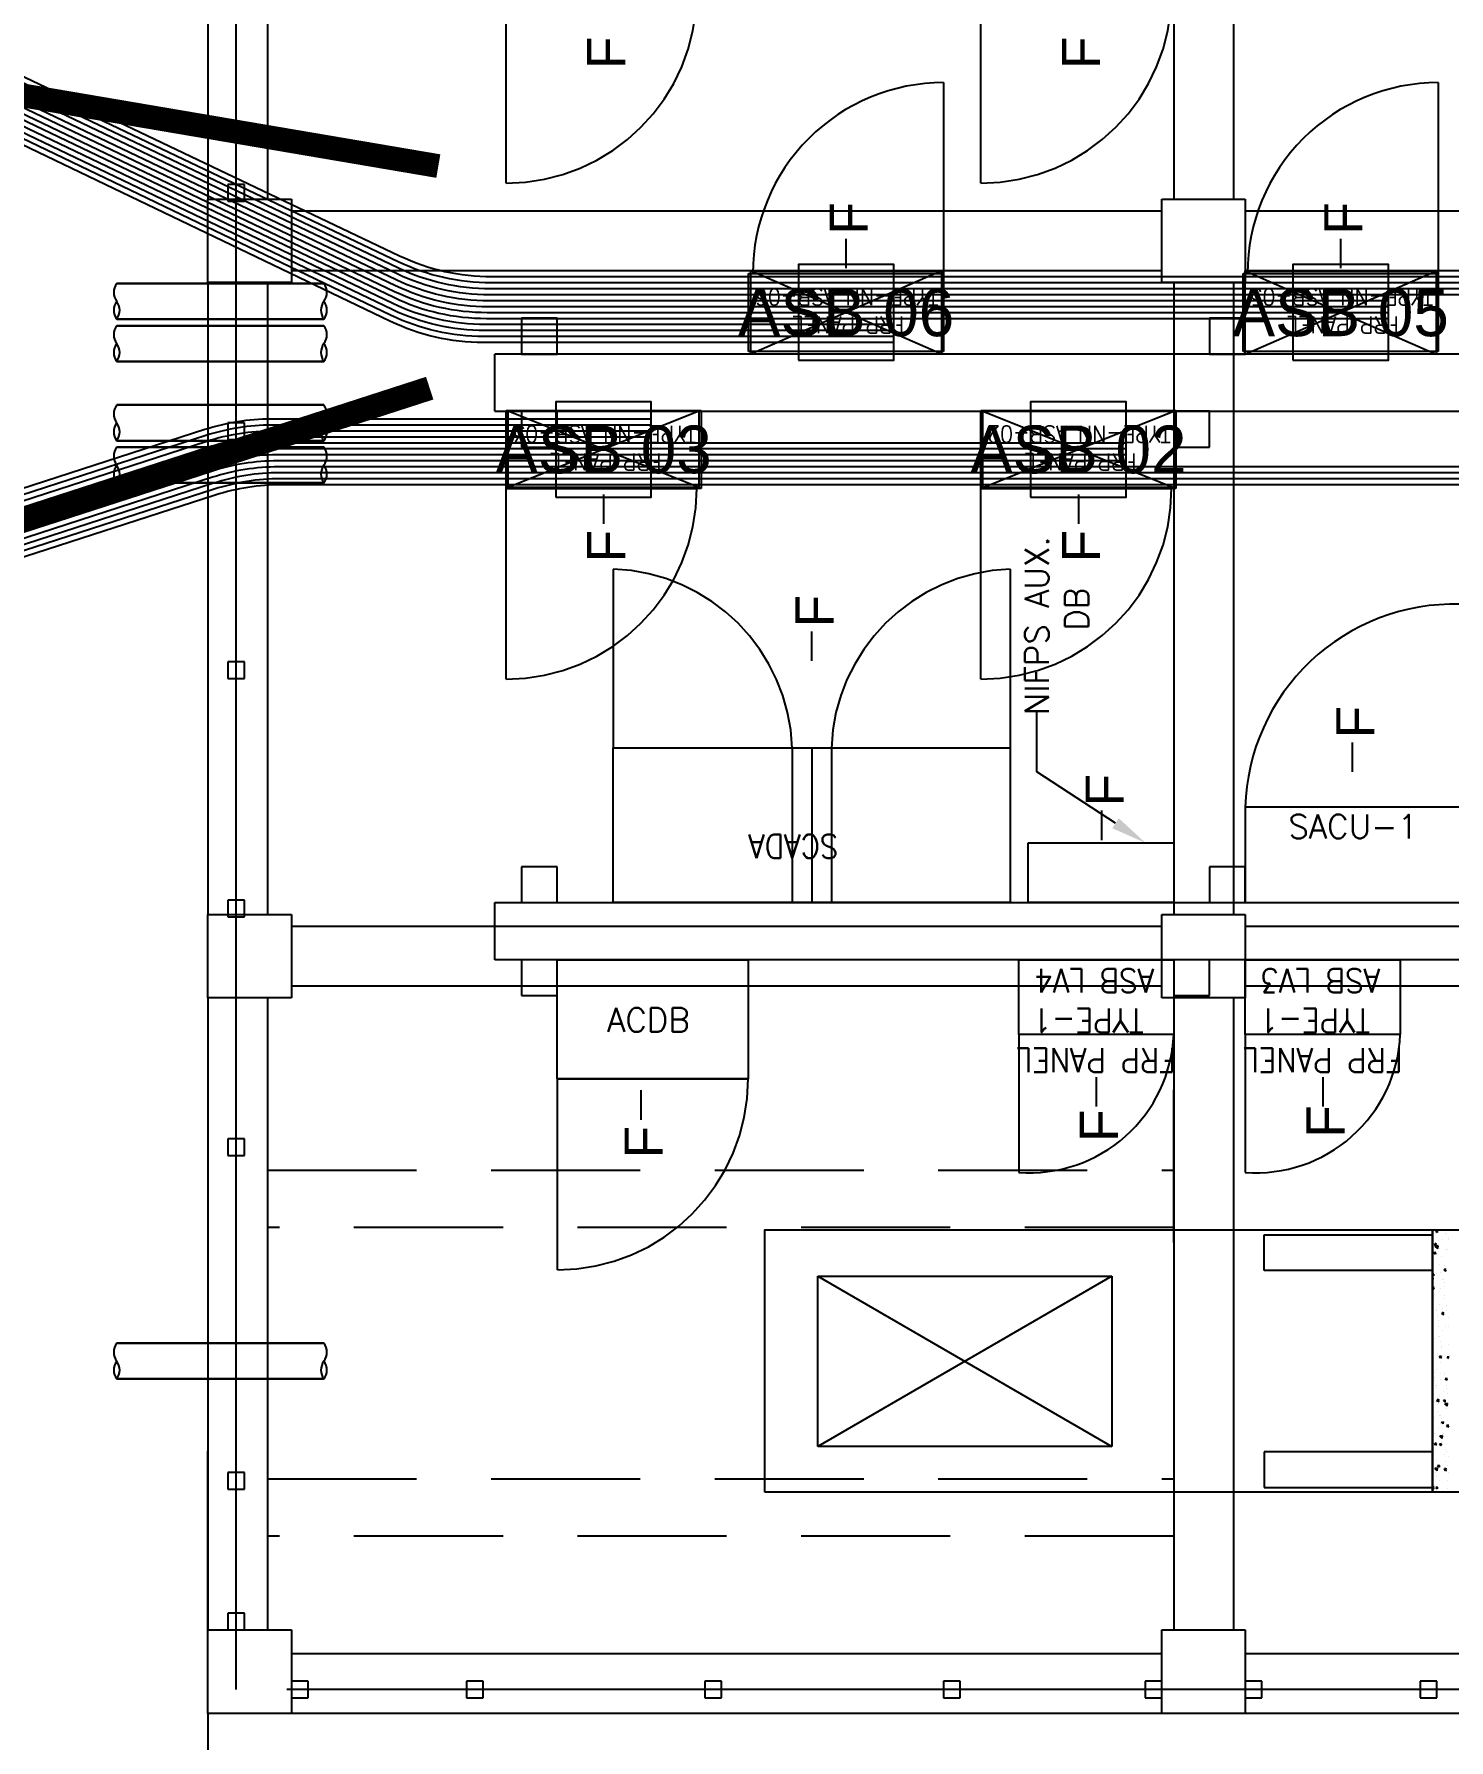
# Model space of a CAD drawing. Header units: metres. Extents: x 530797 to 531361, y 2674572 to 2674944.
# Drawn here: x 530979.56 to 530985.49, y 2674718.14 to 2674725.29 of the extents above; entities that cross this region are included whole.
import ezdxf
from ezdxf.enums import TextEntityAlignment as Align

# ---------------------------------------------------------------- set-up
doc = ezdxf.new("R2010")
doc.units = ezdxf.units.M
for name, pattern in [('DASHED', [0.75, 0.5, -0.25]), ('DASHED2', [0.375, 0.25, -0.125]), ('HIDDEN', [0.375, 0.25, -0.125]), ('PHANTOM', [63.5, 31.75, -6.35, 6.35, -6.35, 6.35, -6.35])]:
    doc.linetypes.add(name, pattern=pattern)
for name, color, linetype in [('1', 5, 'Continuous'), ('Excavation', 7, 'Continuous'), ('IDT', 7, 'Continuous'), ('LT Cable(AG) INV to LT Panel BL-10', 2, 'Continuous')]:
    doc.layers.add(name, color=color, linetype=linetype)
doc.styles.add('Arial', font='arial.ttf')
doc.styles.add('RomanS', font='romans.shx')
doc.styles.get("Standard").update_dxf_attribs({"font": 'Adani Regular.ttf'})
doc.linetypes.add('FOUNDATION LAYOUT$0$FENCELINE1', pattern='A,6.35,-2.54,[133,ltypeshp.shx,S=2.54,R=0,X=-2.54,Y=0],-2.54,25.4', length=36.83)

# ---------------------------------------------------------------- blocks, each defined once
blk = doc.blocks.new('ASB')
at = {"layer": '1', "color": 5}
blk.add_lwpolyline([(-0.2, -0.2), (0.2, -0.2), (0.2, 0.2), (-0.2, 0.2)], close=True, dxfattribs=at)
at = {"layer": '1', "color": 7}
blk.add_attdef('ID', text='', height=0.2, dxfattribs=at).set_placement((0, 0), align=Align.MIDDLE_CENTER)
blk = doc.blocks.new('IDT')
at = {"layer": 'IDT', "color": 8}
for p, q in [((25.902, 18.4101), (29.552, 18.4101)), ((29.552, 18.0601), (29.552, 18.4101)), ((29.552, 18.4101), (29.902, 18.4101)), ((29.902, 18.4101), (29.902, 18.0601)), ((29.902, 18.4101), (33.552, 18.4101)), ((33.552, 18.0601), (33.552, 18.4101)), ((33.552, 18.4101), (33.902, 18.4101)), ((33.902, 18.4101), (33.902, 18.0601)), ((28.7481, 18.3453), (28.7481, 18.2753)), ((28.8181, 18.3453), (28.7481, 18.3453)), ((28.8181, 18.2753), (28.8181, 18.3453)), ((29.4822, 18.3453), (29.4822, 18.2753)), ((29.5522, 18.3453), (29.4822, 18.3453)), ((29.5522, 18.2753), (29.5522, 18.3453)), ((29.902, 18.3453), (29.902, 18.2753)), ((29.972, 18.3453), (29.902, 18.3453)), ((29.972, 18.2753), (29.972, 18.3453)), ((30.7481, 18.3453), (30.7481, 18.2753)), ((30.8181, 18.3453), (30.7481, 18.3453)), ((30.8181, 18.2753), (30.8181, 18.3453)), ((31.7481, 18.3453), (31.7481, 18.2753)), ((31.8181, 18.3453), (31.7481, 18.3453)), ((31.8181, 18.2753), (31.8181, 18.3453)), ((32.7481, 18.3453), (32.7481, 18.2753)), ((32.8181, 18.3453), (32.7481, 18.3453)), ((32.8181, 18.2753), (32.8181, 18.3453)), ((33.482, 18.3453), (33.482, 18.2753)), ((33.552, 18.3453), (33.482, 18.3453)), ((33.552, 18.2753), (33.552, 18.3453)), ((28.7481, 18.2753), (28.8181, 18.2753)), ((29.4822, 18.2753), (29.5522, 18.2753)), ((29.902, 18.2753), (29.972, 18.2753)), ((30.7481, 18.2753), (30.8181, 18.2753)), ((31.7481, 18.2753), (31.8181, 18.2753)), ((32.7481, 18.2753), (32.8181, 18.2753)), ((33.482, 18.2753), (33.552, 18.2753)), ((25.902, 18.1601), (29.552, 18.1601)), ((29.902, 18.1601), (33.552, 18.1601)), ((29.902, 18.0601), (29.552, 18.0601)), ((29.602, 15.4101), (29.602, 18.0601)), ((29.852, 15.4101), (29.852, 18.0601)), ((33.902, 18.0601), (33.552, 18.0601)), ((33.652, 15.4101), (33.652, 18.0601)), ((33.7481, 18.0601), (33.7481, 17.9901)), ((33.8181, 18.0601), (33.7481, 18.0601)), ((33.8181, 17.9901), (33.8181, 18.0601)), ((33.902, 15.4101), (33.902, 18.0601)), ((33.7481, 17.9901), (33.8181, 17.9901)), ((27.267, 17.4829), (28.767, 17.4829)), ((28.767, 17.4829), (28.767, 16.3829)), ((33.7481, 17.4703), (33.7481, 17.4003)), ((33.8181, 17.4703), (33.7481, 17.4703)), ((33.8181, 17.4003), (33.8181, 17.4703)), ((33.7481, 17.4003), (33.8181, 17.4003)), ((30.1117, 16.5771), (30.1117, 17.2916)), ((30.1117, 17.2916), (31.3439, 17.2916)), ((31.3439, 16.5771), (30.1117, 17.2916)), ((30.1117, 16.5771), (31.3439, 17.2916)), ((31.3439, 17.2916), (31.3439, 16.5771)), ((31.3439, 16.5771), (30.1117, 16.5771)), ((28.767, 16.3829), (27.267, 16.3829)), ((29.852, 16.4349), (29.852, 15.7954)), ((33.652, 16.1329), (33.652, 16.1329)), ((33.7481, 16.0703), (33.7481, 16.0003)), ((33.8181, 16.0703), (33.7481, 16.0703)), ((33.8181, 16.0003), (33.8181, 16.0703)), ((33.7481, 16.0003), (33.8181, 16.0003)), ((29.552, 15.0601), (29.552, 15.4101)), ((29.552, 15.4101), (29.902, 15.4101)), ((29.702, 15.3997), (29.702, 15.2497)), ((29.852, 15.3997), (29.702, 15.3997)), ((29.852, 15.2497), (29.852, 15.3997)), ((29.902, 15.4101), (29.902, 15.0601)), ((32.4369, 15.3997), (32.4369, 15.2497)), ((32.5869, 15.3997), (32.4369, 15.3997)), ((32.5869, 15.2497), (32.5869, 15.3997)), ((33.552, 15.0601), (33.552, 15.4101)), ((33.552, 15.4101), (33.902, 15.4101)), ((33.902, 15.4101), (33.902, 15.0601)), ((25.902, 15.3601), (29.552, 15.3601)), ((29.902, 15.3601), (33.552, 15.3601)), ((26.802, 15.2497), (32.6992, 15.2497)), ((29.702, 15.2497), (29.852, 15.2497)), ((32.4369, 15.2497), (32.5869, 15.2497)), ((32.6992, 15.2497), (32.6992, 15.0097)), ((25.902, 15.1101), (29.552, 15.1101)), ((29.902, 15.1101), (33.552, 15.1101)), ((29.902, 15.0601), (29.552, 15.0601)), ((29.602, 12.4101), (29.602, 15.0601)), ((29.852, 12.4101), (29.852, 15.0601)), ((33.902, 15.0601), (33.552, 15.0601)), ((33.652, 12.4101), (33.652, 15.0601)), ((33.7481, 15.0703), (33.7481, 15.0003)), ((33.8181, 15.0703), (33.7481, 15.0703)), ((33.8181, 15.0003), (33.8181, 15.0703)), ((33.902, 12.4101), (33.902, 15.0601)), ((32.6992, 15.0097), (26.802, 15.0097)), ((29.552, 15.0097), (29.552, 14.8597)), ((29.702, 15.0097), (29.552, 15.0097)), ((29.702, 14.8597), (29.702, 15.0097)), ((31.2873, 14.3618), (31.2873, 15.0097)), ((31.3698, 14.3618), (31.3698, 15.0097)), ((31.4523, 14.3618), (31.4523, 15.0097)), ((32.4369, 15.0097), (32.4369, 14.8597)), ((32.5869, 15.0097), (32.4369, 15.0097)), ((32.5869, 14.8597), (32.5869, 15.0097)), ((33.7481, 15.0003), (33.8181, 15.0003)), ((29.552, 14.8597), (29.702, 14.8597)), ((32.4369, 14.8597), (32.5869, 14.8597)), ((33.7481, 14.0703), (33.7481, 14.0003)), ((33.8181, 14.0703), (33.7481, 14.0703)), ((33.8181, 14.0003), (33.8181, 14.0703)), ((33.7481, 14.0003), (33.8181, 14.0003)), ((29.843, 13.2732), (30.661, 13.2732)), ((29.843, 12.9462), (29.843, 13.2732)), ((29.852, 12.9497), (29.852, 13.2697)), ((29.852, 13.2697), (30.652, 13.2697)), ((30.652, 13.2697), (29.852, 12.9497)), ((30.652, 12.9497), (29.852, 13.2697)), ((30.652, 13.2697), (30.652, 12.9497)), ((30.661, 13.2732), (30.661, 12.9462)), ((31.8339, 13.2732), (32.6519, 13.2732)), ((31.8339, 12.9462), (31.8339, 13.2732)), ((31.8429, 12.9497), (31.8429, 13.2697)), ((31.8429, 13.2697), (32.6429, 13.2697)), ((31.8429, 12.9497), (32.6429, 13.2697)), ((31.8429, 13.2697), (32.6429, 12.9497)), ((32.6429, 13.2697), (32.6429, 12.9497)), ((32.6519, 13.2732), (32.6519, 12.9462)), ((29.702, 13.0997), (29.702, 12.9497)), ((29.852, 13.0997), (29.702, 13.0997)), ((29.852, 12.9497), (29.852, 13.0997)), ((32.4369, 13.0997), (32.4369, 12.9497)), ((32.5869, 13.0997), (32.4369, 13.0997)), ((32.5869, 12.9497), (32.5869, 13.0997)), ((33.7481, 13.0685), (33.7481, 12.9985)), ((33.8181, 13.0685), (33.7481, 13.0685)), ((33.8181, 12.9985), (33.8181, 13.0685)), ((32.6992, 12.9497), (26.802, 12.9497)), ((29.702, 12.9497), (29.852, 12.9497)), ((30.652, 12.9497), (29.852, 12.9497)), ((32.6429, 12.9497), (31.8429, 12.9497)), ((32.4369, 12.9497), (32.5869, 12.9497)), ((32.6993, 12.9497), (32.6993, 12.7097)), ((33.7481, 12.9985), (33.8181, 12.9985)), ((30.661, 12.9462), (29.843, 12.9462)), ((32.6519, 12.9462), (31.8339, 12.9462)), ((26.802, 12.7097), (32.6992, 12.7097)), ((28.743, 12.6984), (29.561, 12.6984)), ((28.743, 12.3714), (28.743, 12.6984)), ((28.752, 12.3601), (28.752, 12.7097)), ((28.752, 12.7097), (29.552, 12.7097)), ((29.552, 12.7097), (28.752, 12.3601)), ((29.552, 12.3601), (28.752, 12.7097)), ((29.552, 12.7097), (29.552, 12.3601)), ((29.552, 12.7097), (29.552, 12.5597)), ((29.702, 12.7097), (29.552, 12.7097)), ((29.561, 12.6984), (29.561, 12.3714)), ((29.702, 12.5597), (29.702, 12.7097)), ((30.817, 12.6984), (31.635, 12.6984)), ((30.817, 12.3714), (30.817, 12.6984)), ((30.826, 12.3601), (30.826, 12.7097)), ((30.826, 12.7097), (31.626, 12.7097)), ((30.826, 12.3601), (31.626, 12.7097)), ((30.826, 12.7097), (31.626, 12.3601)), ((31.626, 12.7097), (31.626, 12.3601)), ((31.635, 12.6984), (31.635, 12.3714)), ((32.4369, 12.7097), (32.4369, 12.5597)), ((32.5869, 12.7097), (32.4369, 12.7097)), ((32.5869, 12.5597), (32.5869, 12.7097)), ((29.552, 12.5597), (29.702, 12.5597)), ((32.4369, 12.5597), (32.5869, 12.5597)), ((29.552, 12.0601), (29.552, 12.4101)), ((29.552, 12.4101), (29.902, 12.4101)), ((29.902, 12.4101), (29.902, 12.0601)), ((33.552, 12.0601), (33.552, 12.4101)), ((33.552, 12.4101), (33.902, 12.4101)), ((33.902, 12.4101), (33.902, 12.0601)), ((25.902, 12.3601), (29.552, 12.3601)), ((29.561, 12.3714), (28.743, 12.3714)), ((29.552, 12.3601), (28.752, 12.3601)), ((29.902, 12.3601), (33.552, 12.3601)), ((31.635, 12.3714), (30.817, 12.3714)), ((31.626, 12.3601), (30.826, 12.3601)), ((25.902, 12.1101), (29.552, 12.1101)), ((29.902, 12.1101), (33.552, 12.1101)), ((29.902, 12.0601), (29.552, 12.0601)), ((29.602, 9.4101), (29.602, 12.0601)), ((29.852, 9.4101), (29.852, 12.0601)), ((33.902, 12.0601), (33.552, 12.0601)), ((33.652, 9.4101), (33.652, 12.0601)), ((33.7481, 12.0685), (33.7481, 11.9985)), ((33.8181, 12.0685), (33.7481, 12.0685)), ((33.8181, 11.9985), (33.8181, 12.0685)), ((33.902, 9.4101), (33.902, 12.0601)), ((33.7481, 11.9985), (33.8181, 11.9985))]:
    blk.add_line(p, q, dxfattribs=at)
at = {"layer": 'IDT', "color": 8, "linetype": 'DASHED2', "ltscale": 5}
for p, q in [((32.802, 18.4101), (33.902, 18.4101)), ((33.902, 18.4101), (33.902, 17.3101))]:
    blk.add_line(p, q, dxfattribs=at)
at = {"layer": 'IDT', "color": 8, "linetype": 'PHANTOM', "ltscale": 0.25}
for p, q in [((25.6331, 18.3103), (33.7831, 18.3103)), ((33.7831, 18.3103), (33.7831, 9.1603))]:
    blk.add_line(p, q, dxfattribs=at)
at = {"layer": 'IDT', "color": 8, "linetype": 'HIDDEN', "ltscale": 2.5}
for p, q in [((29.852, 17.6665), (33.652, 17.6665)), ((33.652, 17.4265), (29.852, 17.4265)), ((29.852, 16.3729), (33.652, 16.3729)), ((33.652, 16.1329), (29.852, 16.1329))]:
    blk.add_line(p, q, dxfattribs=at)
at = {"layer": 'IDT', "color": 8, "linetype": 'Continuous'}
for p, q in [((28.7046, 17.467), (28.7046, 17.467)), ((28.7423, 17.4815), (28.7423, 17.4815)), ((28.7461, 17.469), (28.7454, 17.4614)), ((28.7454, 17.4616), (28.7533, 17.463)), ((28.7461, 17.469), (28.7534, 17.4629)), ((28.755, 17.4827), (28.755, 17.4827)), ((28.759, 17.4541), (28.759, 17.4541)), ((28.7641, 17.4682), (28.7599, 17.4619)), ((28.7599, 17.4619), (28.767, 17.4595)), ((28.7642, 17.4682), (28.767, 17.4608)), ((28.7017, 17.3992), (28.7017, 17.3992)), ((28.7028, 17.435), (28.7028, 17.435)), ((28.713, 17.3924), (28.7088, 17.3861)), ((28.7088, 17.3861), (28.7164, 17.3835)), ((28.7131, 17.3924), (28.7165, 17.3835)), ((28.7388, 17.4334), (28.7388, 17.4334)), ((28.7454, 17.3815), (28.7575, 17.3829)), ((28.7472, 17.3928), (28.7455, 17.3815)), ((28.7465, 17.4497), (28.7465, 17.4497)), ((28.7472, 17.3928), (28.7575, 17.3829)), ((28.7521, 17.4149), (28.7521, 17.4149)), ((28.7528, 17.4016), (28.7528, 17.4016)), ((28.6989, 17.3314), (28.6989, 17.3314)), ((28.7046, 17.3708), (28.7046, 17.3708)), ((28.7087, 17.3112), (28.7087, 17.3112)), ((28.7133, 17.3548), (28.7133, 17.3548)), ((28.7175, 17.323), (28.7175, 17.323)), ((28.7381, 17.3779), (28.7374, 17.3703)), ((28.7374, 17.3705), (28.7454, 17.3719)), ((28.7381, 17.3779), (28.7454, 17.3718)), ((28.7469, 17.3692), (28.7469, 17.3692)), ((28.7492, 17.3471), (28.7492, 17.3471)), ((28.7634, 17.3214), (28.7634, 17.3214)), ((28.7663, 17.3739), (28.7663, 17.3739)), ((28.7141, 17.3048), (28.7141, 17.3048)), ((28.7231, 17.2396), (28.7231, 17.2396)), ((28.7238, 17.2749), (28.7238, 17.2749)), ((28.7244, 17.246), (28.7365, 17.2474)), ((28.7262, 17.2573), (28.7245, 17.246)), ((28.7262, 17.2572), (28.7365, 17.2473)), ((28.7294, 17.2794), (28.7374, 17.2808)), ((28.7301, 17.2868), (28.7295, 17.2792)), ((28.7301, 17.2868), (28.7374, 17.2807)), ((28.7464, 17.2793), (28.7464, 17.2793)), ((28.754, 17.2857), (28.7497, 17.2794)), ((28.7497, 17.2794), (28.7574, 17.2768)), ((28.754, 17.2857), (28.7574, 17.2768)), ((28.7564, 17.3032), (28.7564, 17.3032)), ((28.7634, 17.3061), (28.7634, 17.3061)), ((28.7028, 17.2099), (28.6986, 17.2036)), ((28.6986, 17.2036), (28.7063, 17.201)), ((28.7029, 17.2099), (28.7063, 17.201)), ((28.7214, 17.2371), (28.7214, 17.2371)), ((28.7222, 17.1957), (28.7215, 17.1881)), ((28.7215, 17.1883), (28.7294, 17.1898)), ((28.7222, 17.1957), (28.7295, 17.1896)), ((28.7312, 17.1754), (28.7312, 17.1754)), ((28.7344, 17.1947), (28.7344, 17.1947)), ((28.7435, 17.2115), (28.7435, 17.2115)), ((28.7577, 17.1705), (28.7577, 17.1705)), ((28.7606, 17.2383), (28.7606, 17.2383)), ((28.7653, 17.238), (28.7653, 17.238)), ((28.6984, 17.111), (28.6984, 17.111)), ((28.7052, 17.1217), (28.7034, 17.1104)), ((28.7034, 17.1104), (28.7155, 17.1118)), ((28.7051, 17.1217), (28.7155, 17.1118)), ((28.7062, 17.1326), (28.7062, 17.1326)), ((28.7142, 17.1046), (28.7135, 17.097)), ((28.7135, 17.0972), (28.7215, 17.0987)), ((28.7142, 17.1046), (28.7215, 17.0985)), ((28.7341, 17.1631), (28.7341, 17.1631)), ((28.7386, 17.1629), (28.7386, 17.1629)), ((28.7438, 17.1032), (28.7395, 17.0969)), ((28.7395, 17.0969), (28.7472, 17.0943)), ((28.7407, 17.1438), (28.7407, 17.1438)), ((28.7407, 17.1095), (28.7407, 17.1095)), ((28.7439, 17.1032), (28.7473, 17.0943)), ((28.7449, 17.1148), (28.7449, 17.1148)), ((28.7548, 17.1027), (28.7548, 17.1027)), ((28.7054, 17.068), (28.7054, 17.068)), ((28.7074, 17.0458), (28.7074, 17.0458)), ((28.7096, 17.0362), (28.7096, 17.0362)), ((28.7189, 17.0586), (28.7189, 17.0586)), ((28.7378, 17.076), (28.7378, 17.076)), ((28.7468, 17.089), (28.7468, 17.089)), ((28.7497, 17.0443), (28.7497, 17.0443)), ((28.752, 17.0349), (28.752, 17.0349)), ((28.7555, 17.0346), (28.7555, 17.0346)), ((28.7062, 17.0135), (28.7055, 17.006)), ((28.7055, 17.0061), (28.7135, 17.0076)), ((28.7062, 17.0135), (28.7135, 17.0074)), ((28.7155, 16.9817), (28.7155, 16.9817)), ((28.7159, 16.9881), (28.7159, 16.9881)), ((28.7316, 16.9845), (28.7316, 16.9845)), ((28.7349, 17.0082), (28.7349, 17.0082)), ((28.7491, 16.9671), (28.7491, 16.9671)), ((28.7578, 16.9801), (28.7578, 16.9801)), ((28.7595, 17.0149), (28.7595, 17.0149)), ((28.7597, 17.0028), (28.7597, 17.0028)), ((28.766, 16.9547), (28.766, 16.9547)), ((28.6976, 16.915), (28.7055, 16.9165)), ((28.6982, 16.9225), (28.7055, 16.9163)), ((28.725, 16.9157), (28.725, 16.9157)), ((28.7265, 16.9079), (28.7265, 16.9079)), ((28.7336, 16.9207), (28.7294, 16.9144)), ((28.7294, 16.9144), (28.737, 16.9118)), ((28.7321, 16.9404), (28.7321, 16.9404)), ((28.7337, 16.9207), (28.7371, 16.9118)), ((28.7443, 16.9104), (28.7443, 16.9104)), ((28.7463, 16.8993), (28.7463, 16.8993)), ((28.6999, 16.8619), (28.6999, 16.8619)), ((28.7292, 16.8726), (28.7292, 16.8726)), ((28.7306, 16.8761), (28.7306, 16.8761)), ((28.734, 16.8505), (28.734, 16.8505)), ((28.737, 16.828), (28.737, 16.828)), ((28.7434, 16.8316), (28.7434, 16.8316)), ((28.7571, 16.8364), (28.7571, 16.8364)), ((28.6998, 16.7879), (28.6998, 16.7879)), ((28.7016, 16.7494), (28.7016, 16.7494)), ((28.7126, 16.7879), (28.7126, 16.7879)), ((28.7263, 16.8048), (28.7263, 16.8048)), ((28.7405, 16.7638), (28.7405, 16.7638)), ((28.7421, 16.7863), (28.7421, 16.7863)), ((28.7475, 16.7478), (28.7475, 16.7478)), ((28.708, 16.7013), (28.708, 16.7013)), ((28.7094, 16.7219), (28.7094, 16.7219)), ((28.7235, 16.7382), (28.7192, 16.7318)), ((28.7192, 16.7318), (28.7269, 16.7293)), ((28.7206, 16.6692), (28.7206, 16.6692)), ((28.7235, 16.7381), (28.7269, 16.7292)), ((28.7235, 16.737), (28.7235, 16.737)), ((28.7253, 16.7138), (28.7253, 16.7138)), ((28.7377, 16.696), (28.7377, 16.696)), ((28.7516, 16.7204), (28.7516, 16.7204)), ((28.7517, 16.716), (28.7517, 16.716)), ((28.758, 16.6679), (28.758, 16.6679)), ((28.7177, 16.6014), (28.7177, 16.6014)), ((28.7183, 16.6567), (28.7183, 16.6567)), ((28.7185, 16.6211), (28.7185, 16.6211)), ((28.7348, 16.6282), (28.7348, 16.6282)), ((28.738, 16.6397), (28.738, 16.6397)), ((28.7644, 16.6315), (28.7602, 16.6251)), ((28.7602, 16.6251), (28.767, 16.6228)), ((28.7606, 16.6552), (28.7606, 16.6552)), ((28.7658, 16.5964), (28.7641, 16.5851)), ((28.7645, 16.6314), (28.767, 16.6248)), ((28.7658, 16.5964), (28.767, 16.5952)), ((28.7133, 16.5556), (28.709, 16.5493)), ((28.709, 16.5493), (28.7167, 16.5468)), ((28.7133, 16.5556), (28.7168, 16.5467)), ((28.7149, 16.5336), (28.7149, 16.5336)), ((28.7227, 16.5893), (28.7227, 16.5893)), ((28.7264, 16.5926), (28.7264, 16.5926)), ((28.729, 16.5412), (28.729, 16.5412)), ((28.7319, 16.5604), (28.7319, 16.5604)), ((28.7359, 16.5266), (28.7359, 16.5266)), ((28.7508, 16.5657), (28.7508, 16.5657)), ((28.7619, 16.5757), (28.7612, 16.5681)), ((28.7612, 16.5683), (28.767, 16.5693)), ((28.7619, 16.5757), (28.767, 16.5714)), ((28.764, 16.5851), (28.767, 16.5855)), ((28.7026, 16.4629), (28.7026, 16.4629)), ((28.712, 16.4658), (28.712, 16.4658)), ((28.7291, 16.4926), (28.7291, 16.4926)), ((28.7396, 16.461), (28.7396, 16.461)), ((28.7448, 16.4609), (28.7431, 16.4496)), ((28.7448, 16.4608), (28.7551, 16.4509)), ((28.7449, 16.4614), (28.7449, 16.4614)), ((28.7532, 16.4772), (28.7612, 16.4786)), ((28.7539, 16.4846), (28.7533, 16.477)), ((28.7539, 16.4846), (28.7612, 16.4785)), ((28.7635, 16.4916), (28.7635, 16.4916)), ((28.7, 16.4145), (28.7, 16.4145)), ((28.7004, 16.4228), (28.7004, 16.4228)), ((28.7091, 16.398), (28.7091, 16.398)), ((28.7107, 16.3988), (28.7107, 16.3988)), ((28.7262, 16.4248), (28.7262, 16.4248)), ((28.743, 16.4496), (28.7551, 16.451)), ((28.7438, 16.4292), (28.7438, 16.4292)), ((28.746, 16.3935), (28.7453, 16.3859)), ((28.7453, 16.3861), (28.7532, 16.3876)), ((28.746, 16.3935), (28.7533, 16.3874)), ((28.7543, 16.4489), (28.75, 16.4426)), ((28.75, 16.4426), (28.7577, 16.44)), ((28.7501, 16.3811), (28.7501, 16.3811)), ((28.753, 16.3973), (28.753, 16.3973)), ((28.7543, 16.4489), (28.7577, 16.44))]:
    blk.add_line(p, q, dxfattribs=at)
at = {"layer": 'IDT', "color": 7}
for p, q in [((29.4722, 17.4629), (28.767, 17.4629)), ((28.767, 17.4629), (28.767, 17.3133)), ((29.4722, 17.3133), (29.4722, 17.4629)), ((28.767, 17.3133), (29.4722, 17.3133)), ((28.767, 16.4038), (28.767, 16.5533)), ((28.767, 16.5533), (29.4722, 16.5533)), ((29.4722, 16.5533), (29.4722, 16.4038)), ((29.4722, 16.4038), (28.767, 16.4038)), ((32.0863, 15.8484), (32.0863, 15.9209)), ((29.227, 15.7932), (29.227, 15.8658)), ((30.177, 15.7932), (30.177, 15.8657)), ((32.0863, 15.7973), (32.0863, 15.8484)), ((29.227, 15.7421), (29.227, 15.7932)), ((30.177, 15.7421), (30.177, 15.7932)), ((31.6365, 15.7486), (32.4369, 15.7497)), ((31.6365, 15.2497), (31.6365, 15.7486)), ((32.4369, 15.7497), (32.4369, 15.2497)), ((28.902, 15.5637), (29.552, 15.5637)), ((28.902, 15.2497), (28.902, 15.5637)), ((29.552, 15.5637), (29.552, 15.2497)), ((29.852, 15.5637), (30.502, 15.5637)), ((29.852, 15.2497), (29.852, 15.5637)), ((30.502, 15.5637), (30.502, 15.2497)), ((29.552, 15.2497), (28.902, 15.2497)), ((30.502, 15.2497), (29.852, 15.2497)), ((32.4369, 15.2497), (31.6365, 15.2497)), ((29.552, 15.0097), (28.652, 15.0097)), ((29.552, 14.6097), (29.552, 15.0097)), ((29.852, 15.0097), (30.462, 15.0097)), ((29.852, 14.7597), (29.852, 15.0097)), ((30.462, 15.0097), (30.462, 14.7597)), ((30.5375, 15.0097), (32.202, 15.0097)), ((30.5375, 14.3618), (30.5375, 15.0097)), ((32.202, 15.0097), (32.202, 14.3618)), ((30.462, 14.7597), (29.852, 14.7597)), ((30.1529, 14.748), (30.1529, 14.6969)), ((30.1529, 14.6969), (30.1529, 14.6243)), ((28.652, 14.6097), (29.552, 14.6097)), ((29.102, 14.4621), (29.102, 14.4109)), ((29.102, 14.4109), (29.102, 14.3384)), ((32.202, 14.3618), (30.5375, 14.3618)), ((31.3698, 13.9969), (31.3698, 13.9457)), ((31.3698, 13.9457), (31.3698, 13.8732)), ((30.252, 13.3493), (30.252, 13.4218)), ((32.2429, 13.3493), (32.2429, 13.4218)), ((30.252, 13.2982), (30.252, 13.3493)), ((32.2429, 13.2982), (32.2429, 13.3493)), ((29.843, 13.2732), (30.661, 13.2732)), ((29.843, 12.9462), (29.843, 13.2732)), ((30.661, 13.2732), (30.661, 12.9462)), ((31.8339, 13.2732), (32.6519, 13.2732)), ((31.8339, 12.9462), (31.8339, 13.2732)), ((32.6519, 13.2732), (32.6519, 12.9462)), ((30.661, 12.9462), (29.843, 12.9462)), ((32.6519, 12.9462), (31.8339, 12.9462)), ((28.743, 12.6984), (29.561, 12.6984)), ((28.743, 12.3714), (28.743, 12.6984)), ((29.561, 12.6984), (29.561, 12.3714)), ((30.817, 12.6984), (31.635, 12.6984)), ((30.817, 12.3714), (30.817, 12.6984)), ((31.635, 12.6984), (31.635, 12.3714)), ((29.561, 12.3714), (28.743, 12.3714)), ((29.152, 12.3497), (29.152, 12.2985)), ((31.635, 12.3714), (30.817, 12.3714)), ((31.226, 12.3497), (31.226, 12.2985)), ((29.152, 12.2985), (29.152, 12.226)), ((31.226, 12.2985), (31.226, 12.226))]:
    blk.add_line(p, q, dxfattribs=at)
at = {"layer": 'IDT', "color": 124}
for p, q in [((34.2845, 17.0079), (33.4155, 17.0079)), ((33.4155, 17.0079), (34.2845, 17.0079)), ((33.4155, 16.8579), (34.2845, 16.8579)), ((34.2845, 16.8579), (33.4155, 16.8579)), ((34.2845, 13.2505), (33.4155, 13.2505)), ((33.4155, 13.2505), (34.2845, 13.2505)), ((33.4155, 13.1005), (34.2845, 13.1005)), ((34.2845, 13.1005), (33.4155, 13.1005)), ((34.2845, 13.0734), (33.4155, 13.0734)), ((33.4155, 13.0734), (34.2845, 13.0734)), ((33.4155, 12.9234), (34.2845, 12.9234)), ((34.2845, 12.9234), (33.4155, 12.9234)), ((34.2845, 12.7409), (33.4155, 12.7409)), ((33.4155, 12.7409), (34.2845, 12.7409)), ((33.4155, 12.5909), (34.2845, 12.5909)), ((34.2845, 12.5909), (33.4155, 12.5909)), ((34.2845, 12.5638), (33.4155, 12.5638)), ((33.4155, 12.5638), (34.2845, 12.5638)), ((33.4155, 12.4138), (34.2845, 12.4138)), ((34.2845, 12.4138), (33.4155, 12.4138))]:
    blk.add_line(p, q, dxfattribs=at)
at = {"layer": 'IDT', "color": 8, "linetype": 'DASHED', "ltscale": 5}
for p, q in [((32.4365, 16.5497), (32.4365, 15.7497)), ((29.552, 15.5637), (29.552, 16.1417)), ((30.502, 15.5637), (30.502, 16.1417)), ((32.3927, 15.7497), (31.6365, 15.7497)), ((32.4365, 15.7497), (32.3927, 15.7497)), ((28.652, 14.6097), (29.552, 14.6097)), ((30.5375, 13.6118), (30.5375, 14.3618)), ((32.202, 13.6118), (32.202, 14.3618)), ((30.661, 14.0732), (30.661, 13.2732)), ((32.6519, 14.0732), (32.6519, 13.2732)), ((30.5375, 13.6118), (30.5375, 13.6118)), ((32.202, 13.6118), (32.202, 13.6118)), ((30.6172, 13.2732), (29.861, 13.2732)), ((30.661, 13.2732), (30.6172, 13.2732)), ((32.6081, 13.2732), (31.8519, 13.2732)), ((32.6519, 13.2732), (32.6081, 13.2732)), ((28.743, 11.5714), (28.743, 12.3714)), ((28.743, 12.3714), (28.7869, 12.3714)), ((28.7869, 12.3714), (29.543, 12.3714)), ((30.817, 11.5714), (30.817, 12.3714)), ((30.817, 12.3714), (30.8609, 12.3714)), ((30.8609, 12.3714), (31.617, 12.3714)), ((30.661, 11.9932), (30.661, 11.1932)), ((32.6519, 11.9932), (32.6519, 11.1932))]:
    blk.add_line(p, q, dxfattribs=at)
at = {"layer": 'IDT', "color": 8, "linetype": 'ByBlock', "lineweight": -2, "ltscale": 0.1}
for p, q in [((30.096, 14.6774), (30.426, 14.4611)), ((30.426, 14.4611), (30.426, 14.2072))]:
    blk.add_line(p, q, dxfattribs=at)
at = {"layer": 'IDT', "color": 7, "linetype": 'FOUNDATION LAYOUT$0$FENCELINE1', "ltscale": 0.01}
blk.add_lwpolyline([(33.902, 18.4101), (33.9018, 22.4854), (21.4107, 22.4854)], dxfattribs=at)
at = {"layer": 'IDT', "color": 8}
blk.add_lwpolyline([(31.567, 17.4829), (31.567, 16.3829), (28.767, 16.3829), (28.767, 17.4829)], close=True, dxfattribs=at)
at = {"layer": 'IDT', "color": 124}
for centre, start, end in [((33.4653, 16.9704), 143.02764, 216.97236), ((33.3657, 16.9704), 323.02764, 36.97236), ((34.3344, 16.9704), 143.02764, 216.97236), ((34.2347, 16.9704), 323.02764, 36.97236), ((33.4653, 16.8954), 143.02764, 216.97236), ((34.2347, 16.8954), 323.02764, 36.97236), ((33.4653, 13.213), 143.02764, 216.97236), ((33.3657, 13.213), 323.02764, 36.97236), ((34.3344, 13.213), 143.02764, 216.97236), ((34.2347, 13.213), 323.02764, 36.97236), ((33.4653, 13.138), 143.02764, 216.97236), ((34.2347, 13.138), 323.02764, 36.97236), ((33.4653, 13.0359), 143.02764, 216.97236), ((33.3657, 13.0359), 323.02764, 36.97236), ((34.3344, 13.0359), 143.02764, 216.97236), ((34.2347, 13.0359), 323.02764, 36.97236), ((33.4653, 12.9609), 143.02764, 216.97236), ((34.2347, 12.9609), 323.02764, 36.97236), ((33.4653, 12.7034), 143.02764, 216.97236), ((33.3657, 12.7034), 323.02764, 36.97236), ((34.3344, 12.7034), 143.02764, 216.97236), ((34.2347, 12.7034), 323.02764, 36.97236), ((33.4653, 12.6284), 143.02764, 216.97236), ((34.2347, 12.6284), 323.02764, 36.97236), ((33.4653, 12.5263), 143.02764, 216.97236), ((33.3657, 12.5263), 323.02764, 36.97236), ((34.3344, 12.5263), 143.02764, 216.97236), ((34.2347, 12.5263), 323.02764, 36.97236), ((33.4653, 12.4513), 143.02764, 216.97236), ((34.2347, 12.4513), 323.02764, 36.97236)]:
    blk.add_arc(centre, 0.0624, start, end, dxfattribs=at)
at = {"layer": 'IDT', "color": 8, "linetype": 'DASHED', "ltscale": 5}
for centre, radius, start, end in [((32.4365, 15.7497), 0.8, 90, 180), ((29.5075, 15.5373), 0.606, 85.7856, 177.50336), ((30.4575, 15.5373), 0.606, 85.7856, 177.50336), ((28.6771, 14.6339), 0.8753, 268.36148, 358.41918), ((30.512, 14.3876), 0.7761, 271.87815, 358.10123), ((29.6994, 14.7411), 1.4413, 344.74337, 344.78968), ((32.2275, 14.3876), 0.7761, 181.89877, 268.12185), ((30.661, 13.2732), 0.8, 90, 180), ((32.6519, 13.2732), 0.8, 90, 180), ((28.743, 12.3714), 0.8, 270, 0), ((30.817, 12.3714), 0.8, 270, 0), ((30.661, 11.1932), 0.8, 90, 180), ((32.6519, 11.1932), 0.8, 90, 180)]:
    blk.add_arc(centre, radius, start, end, dxfattribs=at)
at = {"layer": 'IDT', "color": 8, "ltscale": 0.1}
blk.add_solid([(30.0823, 14.6565), (29.9705, 14.7597), (30.1097, 14.6983)], dxfattribs=at)
at = {"layer": 'IDT', "color": 7, "style": 'Arial'}
for p in [(31.9951, 16.0827), (29.1358, 15.9961), (30.0858, 16.0139), (30.0617, 14.6072), (29.0108, 14.3212), (31.2786, 13.856), (30.1608, 13.5836), (32.1517, 13.5836), (29.0608, 12.2089), (31.1348, 12.2089), (30.1608, 11.5145), (32.1517, 11.5145)]:
    blk.add_text('F', height=0.16, rotation=270, dxfattribs=at).set_placement(p)
at = {"layer": 'IDT', "color": 7, "style": 'RomanS', "width": 0.9}
for s, height, p in [('FRP PANEL', 0.1, (28.8934, 15.6209)), ('FRP PANEL', 0.1, (29.8434, 15.6209)), ('TYPE-1', 0.1, (29.0282, 15.4542)), ('TYPE-1', 0.1, (29.9782, 15.4542)), ('ASB LV3', 0.1, (28.9864, 15.2876)), ('ASB LV4', 0.1, (29.9342, 15.2876)), ('SCADA', 0.1, (31.2586, 14.724)), ('FRP PANEL', 0.07, (30.0088, 13.1269)), ('FRP PANEL', 0.07, (31.9997, 13.1269)), ('TYPE-NN ASB-02', 0.07, (29.8647, 13.0102)), ('TYPE-NN ASB-03', 0.07, (31.8556, 13.0102)), ('FRP PANEL', 0.07, (28.9088, 12.5521)), ('FRP PANEL', 0.07, (30.9828, 12.5521)), ('TYPE-NN ASB-05', 0.07, (28.7647, 12.4354)), ('TYPE-NN ASB-06', 0.07, (30.8387, 12.4354))]:
    blk.add_text(s, height=height, dxfattribs=at).set_placement(p)
at = {"layer": 'IDT', "color": 7, "ltscale": 0.1, "style": 'RomanS'}
for s, p in [('ACDB', (32.2286, 15.5521)), ('SACU-1', (29.3715, 14.7409))]:
    blk.add_text(s, height=0.1, rotation=180, dxfattribs=at).set_placement(p)
at = {"layer": 'IDT', "color": 8, "style": 'RomanS'}
for s, p in [('NIFPS AUX.', (30.376, 14.2243)), (' DB', (30.2093, 13.9386))]:
    blk.add_text(s, height=0.1, rotation=270, dxfattribs=at).set_placement(p)

msp = doc.modelspace()

# ---------------------------------------------------------------- linework, layer by layer
at = {"layer": 'Excavation', "const_width": 0.1}
for points in [[(530981.2515, 2674724.7415), (530979.2663, 2674725.0792), (530972.3413, 2674725.0792), (530972.3413, 2674705.2278)], [(530981.2153, 2674723.8102), (530979.2663, 2674723.1792), (530975.1913, 2674723.1792), (530975.1913, 2674705.2278)]]:
    msp.add_lwpolyline(points, dxfattribs=at)
at = {"layer": 'LT Cable(AG) INV to LT Panel BL-10'}
for points in [[(530987.1763, 2674724.2516), (530981.473, 2674724.2516, -0.111644), (530981.0858, 2674724.3391), (530979.3497, 2674725.1665, 0.042157), (530979.1987, 2674725.1792), (530973.1413, 2674725.1792, 0.414214), (530972.2413, 2674724.2792), (530972.2413, 2674705.2625, 0.021647), (530972.2447, 2674705.1847), (530972.2879, 2674704.6862, -0.021647), (530972.2913, 2674704.6084), (530972.2913, 2674703.98), (530958.2743, 2674703.98, -0.414214), (530957.3743, 2674704.88), (530957.3743, 2674725.58, 0.414214), (530956.4743, 2674726.48), (530864.4576, 2674726.48, -0.414214), (530863.5576, 2674727.38), (530863.5576, 2674727.7298)], [(530987.1763, 2674724.2766), (530981.4763, 2674724.2766, -0.111576), (530981.0893, 2674724.364), (530979.3518, 2674725.1915, 0.042157), (530979.2008, 2674725.2042), (530973.1163, 2674725.2042, 0.414214), (530972.2163, 2674724.3042), (530972.2163, 2674705.2614, 0.021647), (530972.2197, 2674705.1836), (530972.2629, 2674704.6852, -0.021647), (530972.2663, 2674704.6073), (530972.2663, 2674704.005), (530958.2993, 2674704.005, -0.414214), (530957.3993, 2674704.905), (530957.3993, 2674725.605, 0.414214), (530956.4993, 2674726.505), (530929.2416, 2674726.505, -0.414214), (530928.3416, 2674727.405), (530928.3416, 2674727.7298)], [(530987.1763, 2674724.2266), (530981.4696, 2674724.2266, -0.111713), (530981.0822, 2674724.3142), (530979.3476, 2674725.1415, 0.042157), (530979.1966, 2674725.1542), (530973.1663, 2674725.1542, 0.414214), (530972.2663, 2674724.2542), (530972.2663, 2674705.2636, 0.021647), (530972.2697, 2674705.1858), (530972.3129, 2674704.6873, -0.021647), (530972.3163, 2674704.6095), (530972.3163, 2674697.355, -0.414214), (530971.4163, 2674696.455), (530864.4576, 2674696.455, -0.414214), (530863.5576, 2674697.355), (530863.5576, 2674697.7298)], [(530987.1763, 2674724.2016), (530981.4663, 2674724.2016, -0.111781), (530981.0787, 2674724.2893), (530979.3454, 2674725.1165, 0.042157), (530979.1945, 2674725.1292), (530973.1913, 2674725.1292, 0.414214), (530972.2913, 2674724.2292), (530972.2913, 2674705.2647, 0.021647), (530972.2947, 2674705.1868), (530972.3379, 2674704.6884, -0.021647), (530972.3413, 2674704.6106), (530972.3413, 2674689.83, -0.414214), (530971.4413, 2674688.93), (530961.6336, 2674688.93, -0.414214), (530960.7336, 2674689.83), (530960.7336, 2674690.2298)], [(530985.2353, 2674724.1766), (530981.463, 2674724.1766, -0.11185), (530981.0751, 2674724.2644), (530979.3433, 2674725.0915, 0.042157), (530979.1924, 2674725.1042), (530973.2163, 2674725.1042, 0.414214), (530972.3163, 2674724.2042), (530972.3163, 2674705.2657, 0.021647), (530972.3197, 2674705.1879), (530972.3629, 2674704.6895, -0.021647), (530972.3663, 2674704.6117), (530972.3663, 2674667.305, -0.414214), (530971.4663, 2674666.405), (530864.4576, 2674666.405, -0.414214), (530863.5576, 2674667.305), (530863.5576, 2674667.7298)], [(530985.2353, 2674724.1266), (530981.4563, 2674724.1266, -0.111989), (530981.068, 2674724.2146), (530979.3391, 2674725.0415, 0.042157), (530979.1882, 2674725.0542), (530973.2663, 2674725.0542, 0.414214), (530972.3663, 2674724.1542), (530972.3663, 2674705.2679, 0.021647), (530972.3697, 2674705.1901), (530972.4129, 2674704.6917, -0.021647), (530972.4163, 2674704.6138), (530972.4163, 2674644.755, -0.414214), (530971.5163, 2674643.855), (530864.4576, 2674643.855, -0.414214), (530863.5576, 2674644.755), (530863.5576, 2674645.2298)], [(530985.2353, 2674724.1516), (530981.4597, 2674724.1516, -0.111919), (530981.0716, 2674724.2395), (530979.3412, 2674725.0665, 0.042157), (530979.1903, 2674725.0792), (530973.2413, 2674725.0792, 0.414214), (530972.3413, 2674724.1792), (530972.3413, 2674705.2668, 0.021647), (530972.3447, 2674705.189), (530972.3879, 2674704.6906, -0.021647), (530972.3913, 2674704.6128), (530972.3913, 2674659.78, -0.414214), (530971.4913, 2674658.88), (530961.6336, 2674658.88, -0.414214), (530960.7336, 2674659.78), (530960.7336, 2674660.2298)], [(530983.1613, 2674724.0766), (530981.4497, 2674724.0766, -0.112127), (530981.0609, 2674724.1649), (530979.3349, 2674724.9915, 0.042157), (530979.1839, 2674725.0042), (530973.3163, 2674725.0042, 0.414214), (530972.4163, 2674724.1042), (530972.4163, 2674705.2701, 0.021647), (530972.4197, 2674705.1923), (530972.4629, 2674704.6938, -0.021647), (530972.4663, 2674704.616), (530972.4663, 2674614.705, -0.414214), (530971.5663, 2674613.805), (530864.4576, 2674613.805, -0.414214), (530863.5576, 2674614.705), (530863.5576, 2674615.2298)], [(530985.2353, 2674724.1016), (530981.453, 2674724.1016, -0.112058), (530981.0645, 2674724.1897), (530979.337, 2674725.0165, 0.042157), (530979.186, 2674725.0292), (530973.2913, 2674725.0292, 0.414214), (530972.3913, 2674724.1292), (530972.3913, 2674705.269, 0.021647), (530972.3947, 2674705.1912), (530972.4379, 2674704.6927, -0.021647), (530972.4413, 2674704.6149), (530972.4413, 2674637.23, -0.414214), (530971.5413, 2674636.33), (530961.6336, 2674636.33, -0.414214), (530960.7336, 2674637.23), (530960.7336, 2674637.7298)], [(530983.1613, 2674724.0516), (530981.4464, 2674724.0516, -0.112197), (530981.0574, 2674724.14), (530979.3328, 2674724.9665, 0.042157), (530979.1818, 2674724.9792), (530973.3413, 2674724.9792, 0.414214), (530972.4413, 2674724.0792), (530972.4413, 2674705.2712, 0.021647), (530972.4447, 2674705.1933), (530972.4879, 2674704.6949, -0.021647), (530972.4913, 2674704.6171), (530972.4913, 2674607.18, -0.414214), (530971.5913, 2674606.28), (530961.6336, 2674606.28, -0.414214), (530960.7336, 2674607.18), (530960.7336, 2674607.7298)], [(530983.1613, 2674724.0016), (530981.4397, 2674724.0016, -0.112336), (530981.0503, 2674724.0902), (530979.3286, 2674724.9165, 0.042157), (530979.1776, 2674724.9292), (530973.3913, 2674724.9292, 0.414214), (530972.4913, 2674724.0292), (530972.4913, 2674705.2733, 0.021647), (530972.4947, 2674705.1955), (530972.5379, 2674704.6971, -0.021647), (530972.5413, 2674704.6193), (530972.5413, 2674584.63, -0.414214), (530971.6413, 2674583.73), (530864.4576, 2674583.73, -0.414214), (530863.5576, 2674584.63), (530863.5576, 2674585.2298)], [(530983.1613, 2674724.0266), (530981.443, 2674724.0266, -0.112267), (530981.0538, 2674724.1151), (530979.3307, 2674724.9415, 0.042157), (530979.1797, 2674724.9542), (530973.3663, 2674724.9542, 0.414214), (530972.4663, 2674724.0542), (530972.4663, 2674705.2722, 0.021647), (530972.4697, 2674705.1944), (530972.5129, 2674704.696, -0.021647), (530972.5163, 2674704.6182), (530972.5163, 2674584.655, -0.414214), (530971.6163, 2674583.755), (530961.6336, 2674583.755, -0.414214), (530960.7336, 2674584.655), (530960.7336, 2674585.2298)]]:
    msp.add_lwpolyline(points, format="xyb", dxfattribs=at)
at = {"layer": 'LT Cable(AG) INV to LT Panel BL-10', "color": 5}
for points in [[(530982.1444, 2674723.6802), (530980.5498, 2674723.6802, 0.078431), (530980.2726, 2674723.6364), (530979.3817, 2674723.348, -0.078431), (530979.1045, 2674723.3042), (530975.9663, 2674723.3042, 0.414214), (530975.0663, 2674722.4042), (530975.0663, 2674705.3738, 0.093355), (530975.128, 2674705.0464), (530975.2296, 2674704.7861, -0.093355), (530975.2913, 2674704.4587), (530975.2913, 2674584.655, 0.414214), (530976.1913, 2674583.755), (531021.241, 2674583.755, 0.414214), (531022.141, 2674584.655), (531022.141, 2674585.2298)], [(530982.1444, 2674723.6552), (530980.5537, 2674723.6552, 0.078431), (530980.2765, 2674723.6114), (530979.3856, 2674723.323, -0.078431), (530979.1084, 2674723.2792), (530975.9913, 2674723.2792, 0.414214), (530975.0913, 2674722.3792), (530975.0913, 2674705.3785, 0.093355), (530975.153, 2674705.0511), (530975.2546, 2674704.7908, -0.093355), (530975.3163, 2674704.4634), (530975.3163, 2674592.18, 0.414214), (530976.2163, 2674591.28), (531118.417, 2674591.28, 0.414214), (531119.317, 2674592.18), (531119.317, 2674592.7298)], [(530982.1444, 2674723.6302), (530980.5577, 2674723.6302, 0.078431), (530980.2805, 2674723.5864), (530979.3896, 2674723.298, -0.078431), (530979.1124, 2674723.2542), (530976.0163, 2674723.2542, 0.414214), (530975.1163, 2674722.3542), (530975.1163, 2674705.3832, 0.093355), (530975.178, 2674705.0558), (530975.2796, 2674704.7955, -0.093355), (530975.3413, 2674704.4681), (530975.3413, 2674607.205, 0.414214), (530976.2413, 2674606.305), (531021.241, 2674606.305, 0.414214), (531022.141, 2674607.205), (531022.141, 2674607.7298)], [(530982.1444, 2674723.6052), (530980.5616, 2674723.6052, 0.078431), (530980.2844, 2674723.5614), (530979.3935, 2674723.273, -0.078431), (530979.1163, 2674723.2292), (530976.0413, 2674723.2292, 0.414214), (530975.1413, 2674722.3292), (530975.1413, 2674705.3879, 0.093355), (530975.203, 2674705.0605), (530975.3046, 2674704.8002, -0.093355), (530975.3663, 2674704.4728), (530975.3663, 2674614.73, 0.414214), (530976.2663, 2674613.83), (531118.417, 2674613.83, 0.414214), (531119.317, 2674614.73), (531119.317, 2674615.2298)], [(530984.1353, 2674723.5802), (530980.5656, 2674723.5802, 0.078431), (530980.2884, 2674723.5364), (530979.3975, 2674723.248, -0.078431), (530979.1203, 2674723.2042), (530976.0663, 2674723.2042, 0.414214), (530975.1663, 2674722.3042), (530975.1663, 2674705.3926, 0.093355), (530975.228, 2674705.0652), (530975.3296, 2674704.8049, -0.093355), (530975.3913, 2674704.4775), (530975.3913, 2674637.255, 0.414214), (530976.2913, 2674636.355), (531021.241, 2674636.355, 0.414214), (531022.141, 2674637.255), (531022.141, 2674637.7298)], [(530984.1353, 2674723.5552), (530980.5695, 2674723.5552, 0.078431), (530980.2923, 2674723.5114), (530979.4014, 2674723.223, -0.078431), (530979.1242, 2674723.1792), (530976.0913, 2674723.1792, 0.414214), (530975.1913, 2674722.2792), (530975.1913, 2674705.3974, 0.093355), (530975.253, 2674705.0699), (530975.3546, 2674704.8096, -0.093355), (530975.4163, 2674704.4822), (530975.4163, 2674644.78, 0.414214), (530976.3163, 2674643.88), (531118.417, 2674643.88, 0.414214), (531119.317, 2674644.78), (531119.317, 2674645.2298)], [(530984.1353, 2674723.5302), (530980.5735, 2674723.5302, 0.078431), (530980.2963, 2674723.4864), (530979.4054, 2674723.198, -0.078431), (530979.1282, 2674723.1542), (530976.1163, 2674723.1542, 0.414214), (530975.2163, 2674722.2542), (530975.2163, 2674705.4021, 0.093355), (530975.278, 2674705.0747), (530975.3796, 2674704.8143, -0.093355), (530975.4413, 2674704.4869), (530975.4413, 2674659.805, 0.414214), (530976.3413, 2674658.905), (531021.241, 2674658.905, 0.414214), (531022.141, 2674659.805), (531022.141, 2674660.2298)], [(530984.1353, 2674723.5052), (530980.5774, 2674723.5052, 0.078431), (530980.3002, 2674723.4614), (530979.4093, 2674723.173, -0.078431), (530979.1321, 2674723.1292), (530976.1413, 2674723.1292, 0.414214), (530975.2413, 2674722.2292), (530975.2413, 2674705.4068, 0.093355), (530975.303, 2674705.0794), (530975.4046, 2674704.8191, -0.093355), (530975.4663, 2674704.4916), (530975.4663, 2674667.33, 0.414214), (530976.3663, 2674666.43), (531118.417, 2674666.43, 0.414214), (531119.317, 2674667.33), (531119.317, 2674667.7298)], [(530986.2923, 2674723.4802), (530980.5813, 2674723.4802, 0.078431), (530980.3042, 2674723.4364), (530979.4133, 2674723.148, -0.078431), (530979.1361, 2674723.1042), (530976.1663, 2674723.1042, 0.414214), (530975.2663, 2674722.2042), (530975.2663, 2674705.4115, 0.093355), (530975.328, 2674705.0841), (530975.4296, 2674704.8238, -0.093355), (530975.4913, 2674704.4964), (530975.4913, 2674689.855, 0.414214), (530976.3913, 2674688.955), (531021.241, 2674688.955, 0.414214), (531022.141, 2674689.855), (531022.141, 2674690.2298)], [(530986.2923, 2674723.4552), (530980.5853, 2674723.4552, 0.078431), (530980.3081, 2674723.4114), (530979.4172, 2674723.123, -0.078431), (530979.14, 2674723.0792), (530976.1913, 2674723.0792, 0.414214), (530975.2913, 2674722.1792), (530975.2913, 2674705.4162, 0.093355), (530975.353, 2674705.0888), (530975.4546, 2674704.8285, -0.093355), (530975.5163, 2674704.5011), (530975.5163, 2674697.38, 0.414214), (530976.4163, 2674696.48), (531118.417, 2674696.48, 0.414214), (531119.317, 2674697.38), (531119.317, 2674697.7298)], [(530986.2923, 2674723.4302), (530980.5892, 2674723.4302, 0.078431), (530980.312, 2674723.3864), (530979.4212, 2674723.098, -0.078431), (530979.144, 2674723.0542), (530976.2163, 2674723.0542, 0.414214), (530975.3163, 2674722.1542), (530975.3163, 2674705.4209, 0.093355), (530975.378, 2674705.0935), (530975.4796, 2674704.8332, -0.093355), (530975.5413, 2674704.5058), (530975.5413, 2674704.005), (531024.5753, 2674704.005, 0.414214), (531025.4753, 2674704.905), (531025.4753, 2674718.105, -0.414214), (531026.3753, 2674719.005), (531118.417, 2674719.005, 0.414214), (531119.317, 2674719.905), (531119.317, 2674720.2298)], [(530986.2923, 2674723.4052), (530980.5932, 2674723.4052, 0.078431), (530980.316, 2674723.3614), (530979.4251, 2674723.073, -0.078431), (530979.1479, 2674723.0292), (530976.2413, 2674723.0292, 0.414214), (530975.3413, 2674722.1292), (530975.3413, 2674705.4256, 0.093355), (530975.403, 2674705.0982), (530975.5046, 2674704.8379, -0.093355), (530975.5663, 2674704.5105), (530975.5663, 2674704.03), (531024.5503, 2674704.03, 0.414214), (531025.4503, 2674704.93), (531025.4503, 2674718.13, -0.414214), (531026.3503, 2674719.03), (531053.633, 2674719.03, 0.414214), (531054.533, 2674719.93), (531054.533, 2674720.2298)]]:
    msp.add_lwpolyline(points, format="xyb", dxfattribs=at)

# ---------------------------------------------------------------- block references
at = {"layer": '1'}
for p, values in [((530982.9613, 2674724.1281), {'ID': 'ASB 06'}), ((530985.0353, 2674724.1281), {'ID': 'ASB 05'}), ((530981.9444, 2674723.5533), {'ID': 'ASB 03'}), ((530983.9353, 2674723.5533), {'ID': 'ASB 02'})]:
    msp.add_blockref('ASB', p, dxfattribs=at).add_auto_attribs(values)
at = {"layer": 'IDT', "color": 8, "rotation": 180}
msp.add_blockref('IDT', (531014.1873, 2674736.663), dxfattribs=at)

doc.saveas('drawing.dxf')
